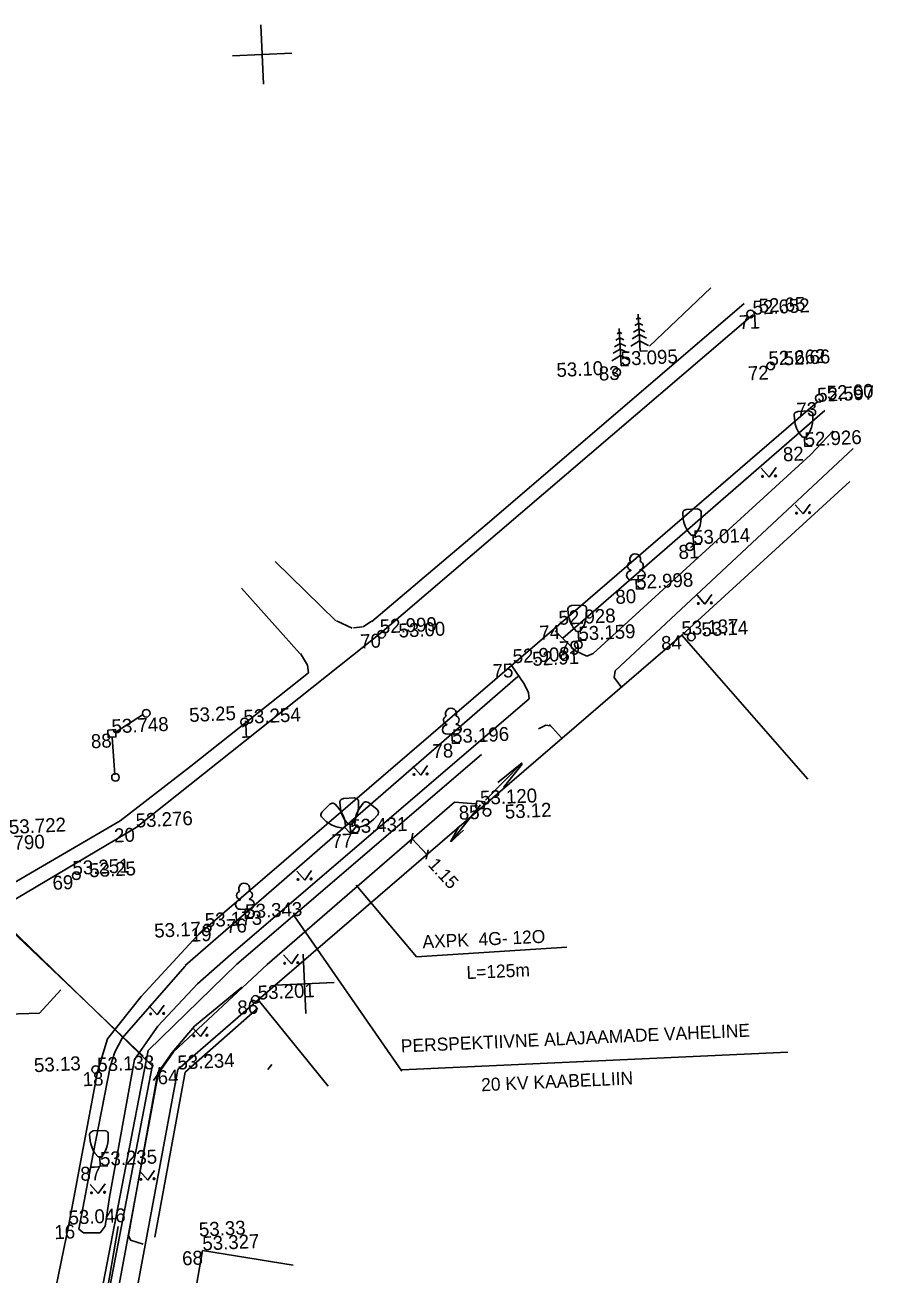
# Model space of a CAD drawing. Extents: x 640543 to 641010, y 6455892 to 6456340.
# Drawn here: x 640761.3 to 640806.7, y 6456268.6 to 6456335.5 of the extents above; entities that cross this region are included whole.
import ezdxf

# ---------------------------------------------------------------- set-up
doc = ezdxf.new("R2010")
doc.units = 0
for name, color, linetype in [('Level 1', 7, 'Continuous'), ('Level 10', 7, 'Continuous'), ('Level 20', 7, 'Continuous'), ('Level 21', 7, 'Continuous'), ('Level 28', 7, 'Continuous'), ('Level 3', 7, 'Continuous'), ('Level 30', 7, 'Continuous'), ('Level 41', 7, 'Continuous'), ('Level 57', 7, 'Continuous'), ('Level 58', 7, 'Continuous'), ('Level 59', 7, 'Continuous'), ('Level 62', 7, 'Continuous'), ('Level 63', 7, 'Continuous')]:
    doc.layers.add(name, color=color, linetype=linetype)

msp = doc.modelspace()

# ---------------------------------------------------------------- linework, layer by layer
at = {"layer": 'Level 1'}
for p, q in [((640766.153, 6456297.643), (640767.63, 6456298.594)), ((640765.954, 6456297.351), (640766.082, 6456295.341)), ((640785.941, 6456293.981), (640787.9, 6456295.98)), ((640787.9, 6456295.98), (640786.605, 6456294.931)), ((640787.903, 6456295.91), (640786.9, 6456294.662)), ((640785.662, 6456293.727), (640784.094, 6456291.775)), ((640782.055, 6456292.212), (640781.943, 6456291.658)), ((640784.518, 6456292.544), (640784.057, 6456291.752)), ((640784.074, 6456291.753), (640784.766, 6456292.367)), ((640782, 6456291.918), (640782.81, 6456291.047)), ((640782.866, 6456291.324), (640782.752, 6456290.822)), ((640779.015, 6456289.423), (640782.239, 6456285.596)), ((640775.692, 6456287.788), (640781.462, 6456279.465)), ((640782.239, 6456285.596), (640790.3, 6456286.106)), ((640763.195, 6456283.827), (640762.047, 6456282.568)), ((640762.047, 6456282.568), (640753.194, 6456282.306)), ((640781.459, 6456279.535), (640802.124, 6456280.478)), ((640774.492, 6456279.817), (640774.286, 6456279.56)), ((640770.791, 6456269.86), (640770.09, 6456265.822)), ((640770.791, 6456269.86), (640775.642, 6456269.074))]:
    msp.add_line(p, q, dxfattribs=at)
at = {"layer": 'Level 10'}
for p, q in [((640794.713, 6456318.287), (640798.01, 6456321.418)), ((640794.144, 6456319.52), (640793.938, 6456319.394)), ((640794.13, 6456319.819), (640794.008, 6456319.744)), ((640794.212, 6456318.027), (640794.121, 6456320.018)), ((640794.13, 6456319.819), (640794.259, 6456319.755)), ((640794.144, 6456319.52), (640794.36, 6456319.413)), ((640793.113, 6456319.04), (640792.991, 6456318.965)), ((640793.195, 6456317.248), (640793.104, 6456319.239)), ((640793.113, 6456319.04), (640793.242, 6456318.976)), ((640794.171, 6456318.923), (640793.799, 6456318.693)), ((640794.158, 6456319.222), (640793.868, 6456319.043)), ((640794.158, 6456319.222), (640794.462, 6456319.071)), ((640794.171, 6456318.923), (640794.563, 6456318.728)), ((640793.154, 6456318.144), (640792.782, 6456317.914)), ((640793.141, 6456318.443), (640792.852, 6456318.265)), ((640793.127, 6456318.742), (640792.921, 6456318.615)), ((640793.127, 6456318.742), (640793.343, 6456318.634)), ((640793.141, 6456318.443), (640793.445, 6456318.292)), ((640793.154, 6456318.144), (640793.546, 6456317.949)), ((640794.187, 6456318.575), (640793.726, 6456318.29)), ((640794.187, 6456318.575), (640794.672, 6456318.333)), ((640793.17, 6456317.796), (640792.709, 6456317.511)), ((640793.17, 6456317.796), (640793.655, 6456317.555)), ((640794.61, 6456318.045), (640794.212, 6456318.027)), ((640793.593, 6456317.267), (640793.195, 6456317.248)), ((640802.657, 6456314.803), (640803.254, 6456314.83)), ((640802.919, 6456313.419), (640803.118, 6456313.428)), ((640803.042, 6456312.925), (640803.019, 6456313.423)), ((640803.042, 6456312.925), (640803.44, 6456312.944)), ((640796.688, 6456309.554), (640797.286, 6456309.581)), ((640796.951, 6456308.17), (640797.15, 6456308.179)), ((640797.073, 6456307.676), (640797.051, 6456308.174)), ((640797.073, 6456307.676), (640797.472, 6456307.695)), ((640793.728, 6456306.303), (640793.729, 6456306.271)), ((640794.225, 6456306.326), (640794.227, 6456306.294)), ((640794.249, 6456305.796), (640793.752, 6456305.773)), ((640794.023, 6456305.287), (640794.001, 6456305.785)), ((640794.421, 6456305.305), (640794.023, 6456305.287)), ((640790.544, 6456304.403), (640791.142, 6456304.43)), ((640790.807, 6456303.018), (640791.006, 6456303.027)), ((640790.929, 6456302.525), (640790.907, 6456303.023)), ((640790.929, 6456302.525), (640791.327, 6456302.543)), ((640783.866, 6456298.039), (640783.867, 6456298.007)), ((640784.364, 6456298.062), (640784.365, 6456298.03)), ((640784.388, 6456297.532), (640783.89, 6456297.51)), ((640784.162, 6456297.023), (640784.139, 6456297.521)), ((640784.56, 6456297.041), (640784.162, 6456297.023)), ((640778.328, 6456294.075), (640778.925, 6456294.102)), ((640777.178, 6456293.345), (640777.606, 6456293.762)), ((640780.137, 6456293.48), (640779.673, 6456293.856)), ((640778.591, 6456292.69), (640778.79, 6456292.699)), ((640778.713, 6456292.197), (640778.69, 6456292.695)), ((640778.294, 6456292.484), (640778.437, 6456292.623)), ((640778.713, 6456292.197), (640778.365, 6456292.554)), ((640778.713, 6456292.197), (640779.027, 6456292.584)), ((640778.713, 6456292.197), (640779.111, 6456292.215)), ((640779.104, 6456292.521), (640778.949, 6456292.647)), ((640772.792, 6456288.663), (640772.794, 6456288.631)), ((640773.29, 6456288.686), (640773.291, 6456288.654)), ((640773.314, 6456288.156), (640772.816, 6456288.133)), ((640773.088, 6456287.647), (640773.065, 6456288.145)), ((640773.486, 6456287.665), (640773.088, 6456287.647)), ((640773.754, 6456282.845), (640769.846, 6456279.413)), ((640769.846, 6456279.413), (640768.235, 6456270.581)), ((640764.926, 6456276.261), (640765.523, 6456276.288)), ((640765.189, 6456274.876), (640765.388, 6456274.885)), ((640765.311, 6456274.383), (640765.288, 6456274.881)), ((640765.311, 6456274.383), (640765.709, 6456274.401))]:
    msp.add_line(p, q, dxfattribs=at)
for points in [[(640802.919, 6456313.419), (640802.752, 6456313.623), (640802.683, 6456313.732), (640802.598, 6456313.903), (640802.527, 6456314.124), (640802.496, 6456314.278), (640802.467, 6456314.595), (640802.467, 6456314.637), (640802.493, 6456314.709), (640802.531, 6456314.748), (640802.657, 6456314.803)], [(640803.118, 6456313.428), (640803.266, 6456313.647), (640803.326, 6456313.761), (640803.394, 6456313.939), (640803.445, 6456314.166), (640803.462, 6456314.323), (640803.462, 6456314.64), (640803.458, 6456314.682), (640803.425, 6456314.752), (640803.384, 6456314.787), (640803.254, 6456314.83)], [(640796.951, 6456308.17), (640796.784, 6456308.374), (640796.715, 6456308.483), (640796.63, 6456308.654), (640796.559, 6456308.875), (640796.528, 6456309.029), (640796.498, 6456309.346), (640796.499, 6456309.388), (640796.525, 6456309.46), (640796.563, 6456309.499), (640796.688, 6456309.554)], [(640797.15, 6456308.179), (640797.298, 6456308.398), (640797.357, 6456308.512), (640797.426, 6456308.69), (640797.477, 6456308.917), (640797.493, 6456309.074), (640797.494, 6456309.391), (640797.49, 6456309.433), (640797.457, 6456309.503), (640797.415, 6456309.538), (640797.286, 6456309.581)], [(640790.807, 6456303.018), (640790.64, 6456303.223), (640790.57, 6456303.331), (640790.486, 6456303.502), (640790.414, 6456303.724), (640790.384, 6456303.878), (640790.354, 6456304.195), (640790.354, 6456304.236), (640790.381, 6456304.309), (640790.419, 6456304.347), (640790.544, 6456304.403)], [(640791.006, 6456303.027), (640791.154, 6456303.247), (640791.213, 6456303.361), (640791.282, 6456303.539), (640791.333, 6456303.766), (640791.349, 6456303.922), (640791.35, 6456304.24), (640791.346, 6456304.281), (640791.313, 6456304.351), (640791.271, 6456304.386), (640791.142, 6456304.43)], [(640778.591, 6456292.69), (640778.423, 6456292.895), (640778.354, 6456293.003), (640778.269, 6456293.174), (640778.198, 6456293.396), (640778.167, 6456293.55), (640778.138, 6456293.867), (640778.138, 6456293.908), (640778.164, 6456293.98), (640778.203, 6456294.019), (640778.328, 6456294.075)], [(640778.79, 6456292.699), (640778.938, 6456292.918), (640778.997, 6456293.033), (640779.066, 6456293.211), (640779.117, 6456293.438), (640779.133, 6456293.594), (640779.133, 6456293.912), (640779.13, 6456293.953), (640779.097, 6456294.023), (640779.055, 6456294.058), (640778.925, 6456294.102)], [(640778.294, 6456292.484), (640778.033, 6456292.526), (640777.909, 6456292.561), (640777.732, 6456292.633), (640777.532, 6456292.751), (640777.406, 6456292.846), (640777.174, 6456293.063), (640777.147, 6456293.094), (640777.118, 6456293.166), (640777.121, 6456293.22), (640777.178, 6456293.345)], [(640778.437, 6456292.623), (640778.402, 6456292.886), (640778.37, 6456293.01), (640778.303, 6456293.189), (640778.19, 6456293.392), (640778.099, 6456293.52), (640777.888, 6456293.758), (640777.858, 6456293.786), (640777.787, 6456293.817), (640777.732, 6456293.815), (640777.606, 6456293.762)], [(640778.949, 6456292.647), (640778.96, 6456292.911), (640778.98, 6456293.038), (640779.031, 6456293.222), (640779.125, 6456293.435), (640779.204, 6456293.571), (640779.392, 6456293.827), (640779.42, 6456293.858), (640779.488, 6456293.894), (640779.542, 6456293.898), (640779.673, 6456293.856)], [(640779.104, 6456292.521), (640779.36, 6456292.587), (640779.48, 6456292.633), (640779.65, 6456292.72), (640779.839, 6456292.856), (640779.955, 6456292.962), (640780.167, 6456293.199), (640780.191, 6456293.233), (640780.213, 6456293.307), (640780.205, 6456293.361), (640780.137, 6456293.48)], [(640765.189, 6456274.876), (640765.021, 6456275.081), (640764.952, 6456275.189), (640764.867, 6456275.36), (640764.796, 6456275.582), (640764.766, 6456275.736), (640764.736, 6456276.053), (640764.736, 6456276.094), (640764.762, 6456276.167), (640764.801, 6456276.205), (640764.926, 6456276.261)], [(640765.388, 6456274.885), (640765.536, 6456275.105), (640765.595, 6456275.219), (640765.664, 6456275.397), (640765.715, 6456275.624), (640765.731, 6456275.78), (640765.732, 6456276.098), (640765.728, 6456276.139), (640765.695, 6456276.209), (640765.653, 6456276.244), (640765.523, 6456276.288)]]:
    msp.add_lwpolyline(points, dxfattribs=at)
for centre, radius, start, end in [((640793.767, 6456306.522), 0.223, 107.85667, 259.69161), ((640793.951, 6456306.88), 0.291, 335.19247, 210.03267), ((640794.166, 6456306.54), 0.223, 285.53354, 77.36847), ((640793.74, 6456306.022), 0.249, 92.61258, 272.61257), ((640794.238, 6456306.045), 0.249, 272.61257, 92.61257), ((640784.089, 6456298.616), 0.291, 335.19247, 210.03267), ((640783.906, 6456298.258), 0.223, 107.85667, 259.69161), ((640784.304, 6456298.277), 0.223, 285.53354, 77.36847), ((640784.377, 6456297.781), 0.249, 272.61257, 92.61257), ((640783.879, 6456297.758), 0.249, 92.61258, 272.61257), ((640773.015, 6456289.24), 0.291, 335.19247, 210.03267), ((640772.832, 6456288.882), 0.223, 107.85667, 259.69161), ((640773.23, 6456288.9), 0.223, 285.53354, 77.36847), ((640772.805, 6456288.382), 0.249, 92.61258, 272.61257), ((640773.303, 6456288.405), 0.249, 272.61257, 92.61257)]:
    msp.add_arc(centre, radius, start, end, dxfattribs=at)
at = {"layer": 'Level 20'}
for p, q in [((640772.623, 6456285.196), (640785.718, 6456296.422)), ((640767.869, 6456280.58), (640772.623, 6456285.196)), ((640762.027, 6456250.187), (640767.869, 6456280.58))]:
    msp.add_line(p, q, dxfattribs=at)
at = {"layer": 'Level 21'}
for p, q in [((640784.275, 6456293.873), (640774.246, 6456285.183)), ((640785.413, 6456293.783), (640784.275, 6456293.873)), ((640758.132, 6456289.395), (640768.074, 6456279.772)), ((640758.568, 6456288.868), (640767.613, 6456280.268)), ((640774.246, 6456285.183), (640769.23, 6456280.5)), ((640769.23, 6456280.5), (640768.166, 6456278.961)), ((640768.079, 6456279.718), (640761.444, 6456244.968)), ((640768.476, 6456279.685), (640762.902, 6456249.659)), ((640766.261, 6456271.142), (640765.364, 6456265.921))]:
    msp.add_line(p, q, dxfattribs=at)
at = {"layer": 'Level 28'}
for p, q in [((640796.449, 6456302.81), (640805.442, 6456311.051)), ((640773.758, 6456283.294), (640796.449, 6456302.81)), ((640796.449, 6456302.81), (640803.201, 6456295.107)), ((640773.758, 6456283.294), (640769.459, 6456279.55)), ((640773.758, 6456283.294), (640777.513, 6456278.658)), ((640769.459, 6456279.55), (640763.979, 6456250.034))]:
    msp.add_line(p, q, dxfattribs=at)
at = {"layer": 'Level 3'}
for points in [[(640765.709, 6456297.738), (640766.131, 6456297.757), (640766.148, 6456297.37), (640765.727, 6456297.35)], [(640785.477, 6456293.947), (640785.896, 6456293.892), (640785.846, 6456293.508), (640785.428, 6456293.562)]]:
    msp.add_lwpolyline(points, close=True, dxfattribs=at)
for centre in [(640800.13, 6456320.025), (640801.215, 6456317.236), (640792.968, 6456316.895), (640803.811, 6456315.509), (640796.88, 6456307.549), (640780.373, 6456302.869), (640796.958, 6456302.726), (640790.913, 6456302.309), (640767.769, 6456298.636), (640773.035, 6456298.17), (640766.123, 6456295.202), (640786.021, 6456293.333), (640764.025, 6456289.933), (640771.032, 6456287.131), (640773.618, 6456283.31), (640765.066, 6456279.549)]:
    msp.add_circle(centre, 0.204, dxfattribs=at)
at = {"layer": 'Level 30'}
for p, q in [((640799.789, 6456320.579), (640786.149, 6456308.888)), ((640800.26, 6456319.978), (640780.295, 6456302.904)), ((640803.717, 6456315.309), (640789.866, 6456303.367)), ((640790.075, 6456302.655), (640804.105, 6456314.847)), ((640803.342, 6456312.475), (640804.55, 6456313.761)), ((640805.618, 6456312.82), (640792.882, 6456300.899)), ((640791.711, 6456301.842), (640803.342, 6456312.475)), ((640786.149, 6456308.888), (640779.845, 6456303.558)), ((640774.673, 6456306.761), (640777.928, 6456303.585)), ((640772.865, 6456305.334), (640775.994, 6456301.835)), ((640777.964, 6456303.587), (640778.794, 6456303.2)), ((640779.392, 6456303.263), (640779.838, 6456303.566)), ((640780.295, 6456302.904), (640767.222, 6456292.512)), ((640789.866, 6456303.367), (640770.573, 6456286.79)), ((640778.865, 6456303.203), (640779.357, 6456303.261)), ((640789.676, 6456303.058), (640790.75, 6456301.975)), ((640776.029, 6456301.836), (640776.411, 6456301.217)), ((640790.75, 6456301.975), (640791.365, 6456301.685)), ((640791.365, 6456301.685), (640791.711, 6456301.842)), ((640776.465, 6456300.795), (640770.154, 6456295.804)), ((640776.411, 6456301.217), (640776.465, 6456300.795)), ((640787.355, 6456301.177), (640788, 6456300.216)), ((640792.882, 6456300.899), (640792.827, 6456300.542)), ((640769.861, 6456285.133), (640787.667, 6456300.612)), ((640788, 6456300.216), (640788.234, 6456299.732)), ((640792.827, 6456300.542), (640793.241, 6456299.995)), ((640788.284, 6456299.416), (640772.316, 6456285.731)), ((640788.234, 6456299.732), (640788.284, 6456299.416)), ((640789.371, 6456298.034), (640790.004, 6456297.32)), ((640789.161, 6456297.989), (640788.781, 6456297.795)), ((640789.409, 6456297.965), (640789.161, 6456297.989)), ((640770.154, 6456295.804), (640766.371, 6456292.877)), ((640766.371, 6456292.877), (640751.752, 6456284.333)), ((640747.884, 6456281.057), (640767.222, 6456292.512)), ((640770.93, 6456287.176), (640767.499, 6456283.471)), ((640772.316, 6456285.731), (640770.52, 6456284.134)), ((640766.479, 6456281.24), (640769.839, 6456285.071)), ((640769.839, 6456285.071), (640769.89, 6456285.132)), ((640770.52, 6456284.134), (640768.396, 6456281.88)), ((640767.499, 6456283.471), (640765.694, 6456281.196)), ((640772.883, 6456283.964), (640770.363, 6456281.868)), ((640768.396, 6456281.88), (640767.136, 6456280.094)), ((640770.363, 6456281.868), (640769.155, 6456280.47)), ((640765.694, 6456281.196), (640765.162, 6456279.438)), ((640766.09, 6456280.479), (640766.479, 6456281.24)), ((640767.136, 6456280.094), (640765.811, 6456272.72)), ((640765.843, 6456279.69), (640766.09, 6456280.479)), ((640769.155, 6456280.47), (640768.392, 6456279.374)), ((640765.162, 6456279.438), (640763.625, 6456271.244)), ((640764.929, 6456275.032), (640765.843, 6456279.69)), ((640768.392, 6456279.374), (640766.815, 6456270.655)), ((640764.159, 6456271.001), (640764.929, 6456275.032)), ((640765.811, 6456272.72), (640765.565, 6456271.171)), ((640763.625, 6456271.244), (640762.811, 6456267.252)), ((640764.415, 6456270.8), (640764.159, 6456271.001)), ((640765.299, 6456270.805), (640764.415, 6456270.8)), ((640765.565, 6456271.171), (640765.299, 6456270.805)), ((640766.815, 6456270.655), (640766.932, 6456270.413)), ((640766.932, 6456270.413), (640767.613, 6456270.196))]:
    msp.add_line(p, q, dxfattribs=at)
at = {"layer": 'Level 41'}
for p, q in [((640800.701, 6456311.764), (640801.125, 6456311.279)), ((640801.125, 6456311.279), (640801.497, 6456311.8)), ((640802.523, 6456309.796), (640802.947, 6456309.311)), ((640802.947, 6456309.311), (640803.319, 6456309.832)), ((640797.265, 6456304.959), (640797.689, 6456304.474)), ((640797.689, 6456304.474), (640798.061, 6456304.995)), ((640782.043, 6456295.802), (640782.468, 6456295.317)), ((640782.468, 6456295.317), (640782.84, 6456295.838)), ((640775.832, 6456290.179), (640776.256, 6456289.694)), ((640776.256, 6456289.694), (640776.628, 6456290.215)), ((640775.118, 6456285.691), (640775.542, 6456285.206)), ((640775.542, 6456285.206), (640775.914, 6456285.727)), ((640767.934, 6456282.971), (640768.358, 6456282.486)), ((640768.358, 6456282.486), (640768.731, 6456283.007)), ((640770.25, 6456281.803), (640770.674, 6456281.319)), ((640770.674, 6456281.319), (640771.046, 6456281.84)), ((640767.423, 6456274.117), (640767.847, 6456273.633)), ((640767.847, 6456273.633), (640768.22, 6456274.154)), ((640764.77, 6456273.395), (640765.194, 6456272.91)), ((640765.194, 6456272.91), (640765.566, 6456273.431))]:
    msp.add_line(p, q, dxfattribs=at)
for centre, radius in [((640800.771, 6456311.318), 0.0427), ((640801.468, 6456311.35), 0.0451), ((640803.29, 6456309.382), 0.0451), ((640802.593, 6456309.35), 0.0427), ((640797.335, 6456304.513), 0.0427), ((640798.032, 6456304.545), 0.0451), ((640782.114, 6456295.356), 0.0427), ((640782.811, 6456295.388), 0.0451), ((640775.902, 6456289.733), 0.0427), ((640776.599, 6456289.765), 0.0451), ((640775.885, 6456285.277), 0.0451), ((640775.188, 6456285.245), 0.0427), ((640768.004, 6456282.525), 0.0427), ((640768.701, 6456282.557), 0.0451), ((640770.32, 6456281.358), 0.0427), ((640771.017, 6456281.389), 0.0451), ((640767.493, 6456273.672), 0.0427), ((640768.19, 6456273.703), 0.0451), ((640764.84, 6456272.949), 0.0427), ((640765.537, 6456272.981), 0.0451)]:
    msp.add_circle(centre, radius, dxfattribs=at)
at = {"layer": 'Level 58'}
for p, q in [((640773.909, 6456335.498), (640774.054, 6456332.326)), ((640772.395, 6456333.84), (640775.568, 6456333.985)), ((640776.18, 6456285.726), (640776.325, 6456282.553)), ((640774.666, 6456284.067), (640777.839, 6456284.212))]:
    msp.add_line(p, q, dxfattribs=at)

# ---------------------------------------------------------------- texts
at = {"layer": 'Level 57'}
for s, height, rotation, p in [('1.15', 0.6975, 312.61257, (640782.816, 6456290.494)), ('AXPK  4G- 12O', 0.69754, 2.61257, (640782.576, 6456286.043)), ('L=125m', 0.6975, 2.61257, (640784.936, 6456284.395)), ('PERSPEKTIIVNE ALAJAAMADE VAHELINE ', 0.69754, 2.61257, (640781.421, 6456280.462)), ('20 KV KAABELLIIN', 0.69754, 2.61257, (640785.721, 6456278.387))]:
    msp.add_text(s, height=height, rotation=rotation, dxfattribs=at).set_placement(p)
at = {"layer": 'Level 59'}
for s, p in [('52.65', (640800.583, 6456320.08)), ('52.66', (640801.917, 6456317.267)), ('53.10', (640789.753, 6456316.642)), ('52.60', (640804.235, 6456315.421)), ('53.00', (640781.298, 6456302.686)), ('53.14', (640797.517, 6456302.747)), ('52.91', (640788.458, 6456301.171)), ('53.25', (640770.086, 6456298.165)), ('53.12', (640786.988, 6456292.988)), ('53.25', (640764.733, 6456289.847)), ('53.17', (640768.215, 6456286.613)), ('53.13', (640761.774, 6456279.409)), ('53.33', (640770.607, 6456270.608))]:
    msp.add_text(s, height=0.7474, rotation=2.61257, dxfattribs=at).set_placement(p)
at = {"layer": 'Level 62'}
for s, height, p in [('71', 0.7474, (640799.536, 6456319.197)), ('83', 0.7474, (640792.024, 6456316.447)), ('72', 0.7474, (640800.007, 6456316.464)), ('73', 0.7474, (640802.605, 6456314.511)), ('82', 0.7474, (640801.882, 6456312.124)), ('81', 0.7474, (640796.29, 6456306.893)), ('80', 0.7474, (640792.911, 6456304.488)), ('70', 0.7474, (640779.242, 6456302.108)), ('74', 0.7474, (640788.836, 6456302.572)), ('84', 0.7474, (640795.36, 6456302.012)), ('79', 0.7474, (640789.899, 6456301.73)), ('75', 0.7474, (640786.332, 6456300.513)), ('1', 0.747, (640772.841, 6456297.308)), ('1', 0.747, (640772.841, 6456297.308)), ('88', 0.7474, (640764.822, 6456296.755)), ('78', 0.7474, (640783.114, 6456296.227)), ('85', 0.7474, (640784.526, 6456292.927)), ('20', 0.7474, (640766.063, 6456291.711)), ('77', 0.7474, (640777.718, 6456291.403)), ('69', 0.7474, (640762.768, 6456289.174)), ('76', 0.7474, (640772.058, 6456286.852)), ('19', 0.7474, (640770.17, 6456286.394)), ('86', 0.7474, (640772.67, 6456282.497)), ('18', 0.7474, (640764.385, 6456278.654)), ('64', 0.7474, (640768.394, 6456278.753)), ('87', 0.7474, (640764.258, 6456273.587)), ('16', 0.7474, (640762.865, 6456270.461)), ('68', 0.7474, (640769.708, 6456269.062))]:
    msp.add_text(s, height=height, rotation=2.61257, dxfattribs=at).set_placement(p)
at = {"layer": 'Level 63'}
for s, p in [('52.652', (640800.26, 6456319.978)), ('53.095', (640793.195, 6456317.248)), ('52.662', (640801.108, 6456317.262)), ('52.597', (640803.717, 6456315.309)), ('52.926', (640803.042, 6456312.925)), ('53.014', (640797.073, 6456307.676)), ('52.998', (640794.023, 6456305.287)), ('52.928', (640789.866, 6456303.367)), ('52.999', (640780.295, 6456302.904)), ('53.159', (640790.929, 6456302.525)), ('53.137', (640796.449, 6456302.81)), ('52.908', (640787.409, 6456301.31)), ('53.254', (640773.001, 6456298.063)), ('53.254', (640773.001, 6456298.063)), ('53.748', (640765.929, 6456297.554)), ('53.196', (640784.162, 6456297.023)), ('53.120', (640785.662, 6456293.727)), ('53.276', (640767.222, 6456292.512)), ('53.722', (640760.432, 6456292.169)), ('53.431', (640778.713, 6456292.197)), ('53.790', (640759.297, 6456291.258)), ('53.251', (640763.834, 6456289.971)), ('53.173', (640770.93, 6456287.176)), ('53.343', (640773.088, 6456287.647)), ('53.201', (640773.758, 6456283.294)), ('53.133', (640765.162, 6456279.438)), ('53.234', (640769.459, 6456279.55)), ('53.235', (640765.311, 6456274.383)), ('53.046', (640763.625, 6456271.244)), ('53.327', (640770.791, 6456269.86))]:
    msp.add_text(s, height=0.7474, rotation=2.61257, dxfattribs=at).set_placement(p)

doc.saveas('drawing.dxf')
